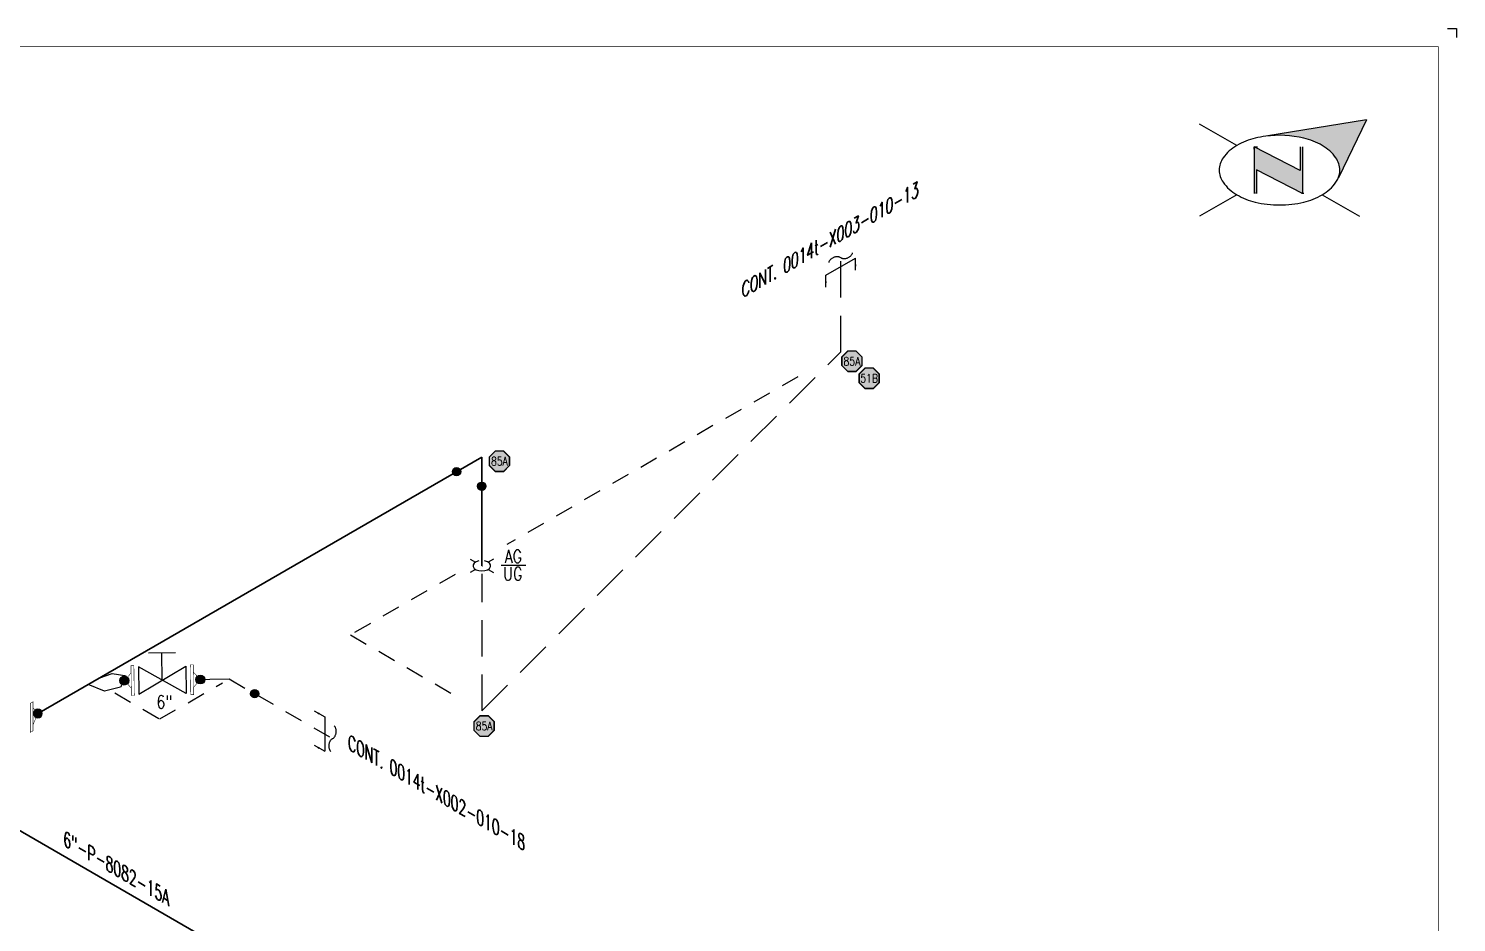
# Model space of a CAD drawing. Header units: inches. Extents: x 0.1 to 17.4, y 0.1 to 11.4.
# Drawn here: x 7.53 to 17.38, y 5.21 to 11.37 of the extents above; entities that cross this region are included whole.
import ezdxf
from ezdxf.enums import TextEntityAlignment as Align

# ---------------------------------------------------------------- set-up
doc = ezdxf.new("R2010")
doc.units = ezdxf.units.IN
doc.header["$MEASUREMENT"] = 0
doc.linetypes.add('HIDDEN', pattern=[0.375, 0.25, -0.125])
doc.linetypes.add('HIDDEN2', pattern=[0.1875, 0.125, -0.0625])
for name, color, linetype in [('3', 1, 'Continuous'), ('BORDER', 3, 'Continuous'), ('COMP', 1, 'Continuous'), ('Continuation', 7, 'Continuous'), ('DL', 20, 'Continuous'), ('FITTINGS', 4, 'Continuous'), ('PART_PCML', 7, 'Continuous'), ('PIPE-ANNO', 150, 'HIDDEN2'), ('TEXT', 7, 'Continuous'), ('UNAS.PIPE', 251, 'Continuous'), ('WELD POINTS', 41, 'Continuous'), ('Welds', 7, 'Continuous')]:
    doc.layers.add(name, color=color, linetype=linetype)
doc.layers.add('PIPE', color=7, linetype='Continuous', lineweight=30)
doc.styles.add('PART_Standard', font='romans', dxfattribs={"width": 0.8, "height": 0.09})
doc.styles.add('Richmond', font='arial.ttf')
doc.styles.add('SIMPLEX', font='ROMANS')
doc.dimstyles.new('Richmond', dxfattribs={"dimtxt": 0.18, "dimasz": 0.18, "dimexe": 0.18, "dimexo": 0.0625, "dimgap": 0.09, "dimtad": 0, "dimtih": 1, "dimtoh": 1, "dimdec": 4, "dimzin": 0, "dimdsep": 46, "dimtxsty": 'Richmond', "dimcen": 0.09, "dimadec": 0, "dimazin": 0, "dimtfac": 1, "dimtdec": 4, "dimtofl": 0, "dimtmove": 0, "dimatfit": 3, "dimfxl": 1, "dimtolj": 1, "dimtzin": 0, "dimarcsym": 0})

# ---------------------------------------------------------------- blocks, each defined once
blk = doc.blocks.new('north2')
at = {"layer": 'BORDER'}
for points in [[(-0.706, -0.7673, -0.156851), (-0.679, -0.8512, -0.095667), (-0.6893, -0.9048), (-0.4945, -0.5044), (-1.1905, -0.6173, -0.092194), (-0.9281, -0.6306, -0.072341), (-0.8009, -0.6813, -0.106617)], [(-0.9381, -1.0109), (-0.9364, -1.0092), (-0.9364, -0.6907), (-0.9524, -0.6907), (-0.9524, -0.8533), (-1.2701, -0.6907), (-1.2701, -0.7067), (-1.2701, -1.0118), (-1.254, -1.0118), (-1.254, -0.8492)]]:
    blk.add_hatch(color=7, dxfattribs=at).paths.add_polyline_path(points)
at = {"layer": 'BORDER', "color": 7}
for p, q in [((-1.3895, -0.6813), (-1.6462, -0.5331)), ((-0.4945, -0.5044), (-1.1905, -0.6173)), ((-0.4945, -0.5044), (-0.6893, -0.9048)), ((-1.2701, -0.6907), (-1.2701, -1.0118)), ((-0.9524, -0.8533), (-1.2701, -0.6907)), ((-1.2701, -0.7067), (-1.2701, -0.6907)), ((-1.262, -0.6907), (-1.246, -0.6907)), ((-0.9524, -0.6907), (-0.9524, -0.8533)), ((-0.9364, -0.6907), (-0.9364, -1.0118)), ((-0.9364, -1.0118), (-1.254, -0.8492)), ((-1.254, -0.8492), (-1.254, -1.0118)), ((-1.3895, -1.0211), (-1.6462, -1.1694)), ((-1.2603, -1.0109), (-1.262, -1.0092)), ((-0.9283, -1.0118), (-0.9444, -1.0118)), ((-0.8009, -1.0211), (-0.5441, -1.1694))]:
    blk.add_line(p, q, dxfattribs=at)
for centre, radius, start, end in [((-1.2376, -0.9443), 0.3037, 120, 144.34287), ((-1.1517, -1.0932), 0.4756, 103.44948, 120), ((-1.0952, -1.3294), 0.7185, 97.62035, 103.44948), ((-1.0952, -1.3294), 0.7185, 76.55052, 97.62035), ((-1.0387, -1.0932), 0.4756, 60, 76.55052), ((-0.9527, -0.9443), 0.3037, 35.65713, 60), ((-1.3674, -0.8512), 0.144, 144.34287, 180), ((-0.823, -0.8512), 0.144, 360, 35.65713), ((-1.3674, -0.8512), 0.144, 180, 215.65713), ((-0.823, -0.8512), 0.144, 337.57958, 360), ((-1.2376, -0.7582), 0.3037, 215.65713, 240), ((-0.9527, -0.7582), 0.3037, 300, 324.34287), ((-0.823, -0.8512), 0.144, 324.34287, 337.55468), ((-1.1517, -0.6093), 0.4756, 240, 256.55052), ((-1.0952, -0.373), 0.7185, 256.55052, 270), ((-1.0952, -0.373), 0.7185, 270, 283.44948), ((-1.0387, -0.6093), 0.4756, 283.44948, 300)]:
    blk.add_arc(centre, radius, start, end, dxfattribs=at)
blk = doc.blocks.new('A$C6804a2e5')
blk.add_blockref('north2', (0, 0))
blk = doc.blocks.new('A$C860dd1f6')
at = {"layer": 'PIPE'}
blk.add_blockref('A$C6804a2e5', (0, 0), dxfattribs=at)
blk = doc.blocks.new('Border')
at = {"layer": 'BORDER', "const_width": 0.005}
blk.add_lwpolyline([(0.25, 0.25), (17.25, 0.25), (17.25, 11.25), (0.25, 11.25)], close=True, dxfattribs=at)
blk = doc.blocks.new('AM9A04')
at = {"linetype": 'Continuous', "const_width": 0.01}
blk.add_lwpolyline([(0, -0.289), (0, 0.289), (-0.05, 0.318), (-0.05, -0.26)], close=True, dxfattribs=at)
at = {"const_width": 0.01}
blk.add_lwpolyline([(-0.05, -0.144), (-0.15, 0.087), (-0.05, 0.202)], dxfattribs=at)
blk = doc.blocks.new('A09')
at = {"layer": 'Welds'}
h = blk.add_hatch(color=256, dxfattribs=at)
h.dxf.hatch_style = 1
h.paths.add_polyline_path([(-0.03, 0, 1), (0.03, 0, 1)])
blk.add_circle((0, 0), 0.03, dxfattribs=at)
blk = doc.blocks.new('*U22')
blk.add_wipeout([(0.052, -0.03), (0.0173, -0.07), (0.0173, -0.1101), (0, -0.1001), (0, 0.1001), (0.0173, 0.0901), (0.0173, 0.05)]).dxf.layer = 'COMP'
at = {"layer": '3', "zscale": 0.65}
blk.add_blockref('A09', (0.052, -0.03), dxfattribs=at)
at = {"layer": 'COMP', "xscale": 0.3466300616258731, "yscale": 0.3466300616258731, "zscale": 0.3466300616258731, "rotation": 180}
blk.add_blockref('AM9A04', (0, 0), dxfattribs=at)
blk = doc.blocks.new('3_VALVE_FLANGE_GATE_00')
at = {"color": 0, "linetype": 'ByBlock', "lineweight": -2}
blk.add_line((-0.0938, 0.1875), (0.0938, 0.1875), dxfattribs=at)
blk.add_wipeout([(-0.1949, -0.0938), (-0.1624, -0.0938), (0, 0), (0.1624, -0.0938), (0.1949, -0.0938), (0.1949, 0.0938), (0.1624, 0.0938), (0, 0), (-0.1624, 0.0938), (-0.1949, 0.0938)], dxfattribs=at)
for p, q in [((0, 0), (0, 0.1875)), ((-0.1949, 0.0938), (-0.1949, -0.0938)), ((-0.1624, 0.0938), (-0.1624, -0.0938)), ((-0.1624, -0.0938), (0.1624, 0.0938)), ((0.1624, -0.0938), (-0.1624, 0.0938)), ((0.1624, 0.0938), (0.1624, -0.0938)), ((0.1949, 0.0938), (0.1949, -0.0938))]:
    blk.add_line(p, q, dxfattribs=at)
blk = doc.blocks.new('1_Text_00')
at = {"layer": 'TEXT', "style": 'PART_Standard', "width": 0.8}
blk.add_attdef('TEXT', (-0.062, -0.0144), '', height=0.09, dxfattribs=at)
blk = doc.blocks.new('2_WELD_SINGLE_00')
at = {"linetype": 'ByBlock', "lineweight": -2}
h = blk.add_hatch(color=0, dxfattribs=at)
edge = h.paths.add_edge_path()
edge.add_arc((0, 0), 0.0143, 0, 360)
at = {"color": 0, "linetype": 'ByBlock', "lineweight": -2}
blk.add_circle((0, 0), 0.0143, dxfattribs=at)
blk = doc.blocks.new('1_BREAK-PIPE_PIPE_00')
at = {"color": 0, "linetype": 'ByBlock', "lineweight": -2}
for centre, major_axis in [((0.03, -0.092), (0, 0.101)), ((-0.03, 0.092), (0, -0.101))]:
    blk.add_ellipse(centre, major_axis=major_axis, ratio=0.711978, start_param=0.427466, end_param=3.141593, dxfattribs=at)
blk = doc.blocks.new('1_Tilde_00')
at = {"layer": 'PIPE-ANNO', "xscale": -0.5000000000000001, "yscale": 0.5, "zscale": 0.5}
blk.add_blockref('1_BREAK-PIPE_PIPE_00', (0, 0), dxfattribs=at)
blk = doc.blocks.new('*U30')
at = {"layer": 'WELD POINTS', "xscale": 1.999999999999999, "yscale": 1.999999999999999, "rotation": 29.99999999999978}
blk.add_blockref('2_WELD_SINGLE_00', (-0.174, -0.1004), dxfattribs=at)
at = {"layer": 'WELD POINTS', "xscale": 1.999999999999999, "yscale": 1.999999999999999}
blk.add_blockref('2_WELD_SINGLE_00', (0, -0.2009), dxfattribs=at)
blk = doc.blocks.new('1_Cont_330')
at = {"layer": 'Continuation', "style": 'PART_Standard', "oblique": 330, "width": 0.8}
blk.add_attdef('CONT.', (0, 0), '', height=0.09, rotation=330, dxfattribs=at)
blk = doc.blocks.new('1_Text_330')
at = {"layer": 'TEXT', "style": 'PART_Standard', "oblique": 330, "width": 0.8}
blk.add_attdef('3/4"', (0, 0), '', height=0.09, rotation=330, dxfattribs=at)
blk = doc.blocks.new('AG UG SYMBOL')
blk.add_wipeout([(0, 0), (-0.0315, -0.0546), (0.0315, -0.0546)]).dxf.layer = 'FITTINGS'
at = {"layer": 'FITTINGS', "linetype": 'ByBlock', "lineweight": -2}
for p, q in [((-0.0812, 0.0469), (-0.0433, 0.025)), ((0.0812, 0.0469), (0.0433, 0.025)), ((-0.0433, -0.025), (-0.0812, -0.0469)), ((0.0433, -0.025), (0.0812, -0.0469))]:
    blk.add_line(p, q, dxfattribs=at)
at = {"layer": 'FITTINGS'}
blk.add_ellipse((0, 0), major_axis=(-0.0612, 0), ratio=0.57735, start_param=5.03414, end_param=10.673824, dxfattribs=at)
blk = doc.blocks.new('PART_PCML')
blk.add_hatch(color=0).paths.add_polyline_path([(-0.0699, -0.029), (-0.029, -0.0699), (0.029, -0.0699), (0.0699, -0.029), (0.0699, 0.029), (0.029, 0.0699), (-0.029, 0.0699), (-0.0699, 0.029)])
at = {"color": 7, "const_width": 0.009}
blk.add_lwpolyline([(-0.0699, 0.029), (-0.029, 0.0699), (0.029, 0.0699), (0.0699, 0.029), (0.0699, -0.029), (0.029, -0.0699), (-0.029, -0.0699), (-0.0699, -0.029), (-0.0699, 0.029), (-0.029, 0.0699)], dxfattribs=at)
at = {"color": 18, "true_color": 0x000000}
blk.add_lwpolyline([(-0.029, 0.0699), (-0.0699, 0.029), (-0.0699, -0.029), (-0.029, -0.0699), (0.029, -0.0699), (0.0699, -0.029), (0.0699, 0.029), (0.029, 0.0699)], close=True, dxfattribs=at)
at = {"color": 7, "true_color": 0xffffff, "style": 'SIMPLEX', "width": 0.8, "flags": 1}
for tag, p in [('CIRCUIT', (-0.0939, 0.0889)), ('DM', (-0.0527, -0.1332)), ('TYPE', (-0.0749, -0.2043))]:
    blk.add_attdef(tag, p, '', height=0.0586, dxfattribs=at)
at = {"color": 7, "true_color": 0xffffff, "style": 'SIMPLEX', "width": 0.8}
blk.add_attdef('DMDISP', text='', height=0.0586, dxfattribs=at).set_placement((0, 0), align=Align.MIDDLE_CENTER)
blk = doc.blocks.new('*U63')
at = {"color": 20, "linetype": 'ByBlock', "ltscale": 0.7}
blk.add_line((-0.1026, -0.1218), (0.1026, -0.0032), dxfattribs=at)
for points in [[(0.1026, -0.0859), (0.1026, -0.0032)], [(-0.1026, -0.2043), (-0.1026, -0.1218)]]:
    blk.add_leader(points, dimstyle='Richmond', override={"dimasz": 0.04, "dimgap": 0.09, "dimtad": 0}, dxfattribs=at)
blk = doc.blocks.new('*U64')
at = {"color": 20, "linetype": 'ByBlock', "ltscale": 0.7}
blk.add_line((-0.0541, 0.1498), (-0.0541, -0.0873), dxfattribs=at)
for points in [[(-0.1257, 0.1911), (-0.0541, 0.1498)], [(-0.1257, -0.0459), (-0.0541, -0.0873)]]:
    blk.add_leader(points, dimstyle='Richmond', override={"dimasz": 0.04, "dimgap": 0.09, "dimtad": 0}, dxfattribs=at)

msp = doc.modelspace()

# ---------------------------------------------------------------- linework, layer by layer
for p, q in [((17.3125, 11.375), (17.375, 11.375)), ((17.375, 11.375), (17.375, 11.3125))]:
    msp.add_line(p, q)
at = {"layer": 'PIPE'}
for p, q in [((10.6536, 8.4199), (7.5407, 6.6226)), ((10.6536, 8.4199), (10.6536, 7.6704)), ((8.1881, 6.8788), (8.6453, 6.8861)), ((9.4996, 4.6698), (6.8289, 6.2117))]:
    msp.add_line(p, q, dxfattribs=at)
at = {"layer": 'PIPE-ANNO'}
for points in [[(12.8325, 8.9744), (10.8266, 7.8163)], [(10.4696, 7.6102), (9.7478, 7.1934), (10.4956, 6.7617)]]:
    msp.add_lwpolyline(points, dxfattribs=at)
at = {"layer": 'TEXT'}
msp.add_line((10.7881, 7.6749), (10.9571, 7.6749), dxfattribs=at)
at = {"layer": 'UNAS.PIPE'}
msp.add_line((8.6453, 6.8861), (8.9109, 6.8904), dxfattribs=at)
at = {"layer": 'UNAS.PIPE', "linetype": 'HIDDEN2'}
msp.add_line((8.9109, 6.8904), (9.6241, 6.4786), dxfattribs=at)
at = {"layer": 'UNAS.PIPE', "linetype": 'HIDDEN'}
msp.add_lwpolyline([(10.6536, 7.6704), (10.6536, 6.6704), (13.1285, 9.1453), (13.1285, 9.7953)], dxfattribs=at)

# ---------------------------------------------------------------- block references
msp.add_blockref('1_Text_330', (7.7682, 5.7436)).add_auto_attribs({'3/4"': '6"-P-8082-15A'})
at = {"layer": 'BORDER'}
for name, p in [('Border', (0, 0)), ('A$C860dd1f6', (17.25, 11.25))]:
    msp.add_blockref(name, p, dxfattribs=at)
at = {"layer": 'Continuation'}
ref = msp.add_blockref('1_Cont_330', (12.4465, 9.5152), dxfattribs=at)
ref.add_attrib('CONT.', 'CONT. 0014t-X003-010-13', (12.4465, 9.5152), dxfattribs={"height": 0.09, "rotation": 30, "style": 'PART_Standard', "oblique": 30, "width": 0.8})
msp.add_blockref('1_Cont_330', (9.7312, 6.4069), dxfattribs=at).add_auto_attribs({'CONT.': 'CONT. 0014t-X002-010-18'})
at = {"layer": 'DL'}
for name, p in [('*U63', (13.1285, 9.7953)), ('*U64', (9.6241, 6.4786))]:
    msp.add_blockref(name, p, dxfattribs=at)
at = {"layer": 'PART_PCML', "color": 13}
for p in [(13.206, 9.0809), (10.7754, 8.3917), (10.6697, 6.5655)]:
    msp.add_blockref('PART_PCML', p, dxfattribs=at).add_auto_attribs({'DMDISP': '85A'})
at = {"layer": 'PART_PCML', "color": 96}
msp.add_blockref('PART_PCML', (13.3251, 8.9636), dxfattribs=at).add_auto_attribs({'DMDISP': '51B'})
at = {"layer": 'PIPE-ANNO', "xscale": -1, "rotation": 174.4920261620492}
msp.add_blockref('1_Tilde_00', (9.6241, 6.4786), dxfattribs=at)
at = {"layer": 'TEXT'}
for p, values in [((10.8726, 7.7049), {'TEXT': 'AG'}), ((10.863, 7.5849), {'TEXT': 'UG'})]:
    msp.add_blockref('1_Text_00', p, dxfattribs=at).add_auto_attribs(values)
at = {"layer": 'UNAS.PIPE', "xscale": -1, "rotation": 114.4920261620492}
msp.add_blockref('1_Tilde_00', (13.1285, 9.7953), dxfattribs=at)
at = {"layer": 'UNAS.PIPE', "xscale": 2, "yscale": 2, "zscale": 2}
msp.add_blockref('2_WELD_SINGLE_00', (9.0873, 6.7885), dxfattribs=at)
at = {"layer": 'WELD POINTS'}
msp.add_blockref('*U30', (10.6536, 8.4199), dxfattribs=at)

# ---------------------------------------------------------------- next in the draw order: block references
at = {"layer": 'COMP', "ltscale": 0.65, "xscale": -1, "rotation": 180}
msp.add_blockref('*U22', (7.5407, 6.6226), dxfattribs=at)
at = {"layer": 'FITTINGS'}
msp.add_blockref('AG UG SYMBOL', (10.6536, 7.6704), dxfattribs=at)
at = {"layer": 'FITTINGS', "xscale": -1, "rotation": 0.7795054522748224}
msp.add_blockref('3_VALVE_FLANGE_GATE_00', (8.4504, 6.8822), dxfattribs=at)

# ---------------------------------------------------------------- next in the draw order: linework, layer by layer
at = {"layer": 'FITTINGS', "linetype": 'Continuous'}
msp.add_lwpolyline([(8.0191, 6.8988), (8.1053, 6.9271), (8.2066, 6.9121), (8.1631, 6.8338), (8.0525, 6.8065), (7.9399, 6.8531)], close=True, dxfattribs=at)

# ---------------------------------------------------------------- next in the draw order: block references
at = {"layer": 'TEXT'}
ref = msp.add_blockref('1_Text_00', (8.4794, 6.6716), dxfattribs=dict(at, rotation=0.7795054522748552))
ref.add_attrib('TEXT', '6"', (8.41, 6.6859), dxfattribs={"height": 0.09, "rotation": 0.77951, "style": 'PART_Standard', "width": 0.8})

# ---------------------------------------------------------------- next in the draw order: wipeouts: each hides what was drawn before it
msp.add_wipeout([(8.6332, 6.8861), (8.6318, 6.9891), (8.6658, 6.9895), (8.7144, 6.8872), (8.6686, 6.7837), (8.6346, 6.7832)]).dxf.layer = 'COMP'

# ---------------------------------------------------------------- next in the draw order: linework, layer by layer
at = {"layer": 'PIPE-ANNO'}
msp.add_line((8.4327, 6.6143), (8.8664, 6.8647), dxfattribs=at)
at = {"layer": 'UNAS.PIPE', "linetype": 'Continuous', "const_width": 0.00347}
msp.add_lwpolyline([(8.6639, 6.988), (8.6667, 6.7822), (8.6467, 6.7819), (8.6439, 6.9878)], close=True, dxfattribs=at)
msp.add_lwpolyline([(8.6646, 6.9371), (8.7125, 6.8858), (8.666, 6.8331)], dxfattribs=at)

# ---------------------------------------------------------------- next in the draw order: block references
at = {"layer": 'UNAS.PIPE', "zscale": 0.65, "rotation": 180.7795054522748}
msp.add_blockref('A09', (8.7125, 6.8858), dxfattribs=at)

# ---------------------------------------------------------------- next in the draw order: wipeouts: each hides what was drawn before it
msp.add_wipeout([(8.2677, 6.8783), (8.2691, 6.7753), (8.2351, 6.7749), (8.1865, 6.8771), (8.2323, 6.9807), (8.2663, 6.9812)]).dxf.layer = 'COMP'

# ---------------------------------------------------------------- next in the draw order: linework, layer by layer
at = {"layer": 'COMP', "linetype": 'Continuous', "const_width": 0.00347}
msp.add_lwpolyline([(8.2363, 6.8273), (8.1884, 6.8786), (8.2349, 6.9313)], dxfattribs=at)
msp.add_lwpolyline([(8.237, 6.7763), (8.2342, 6.9822), (8.2542, 6.9825), (8.257, 6.7766)], close=True, dxfattribs=at)
at = {"layer": 'PIPE-ANNO'}
msp.add_line((8.1221, 6.7936), (8.4327, 6.6143), dxfattribs=at)

# ---------------------------------------------------------------- next in the draw order: block references
at = {"layer": '3', "zscale": 0.65, "rotation": 0.7795054522748224}
msp.add_blockref('A09', (8.1884, 6.8786), dxfattribs=at)

doc.saveas('drawing.dxf')
